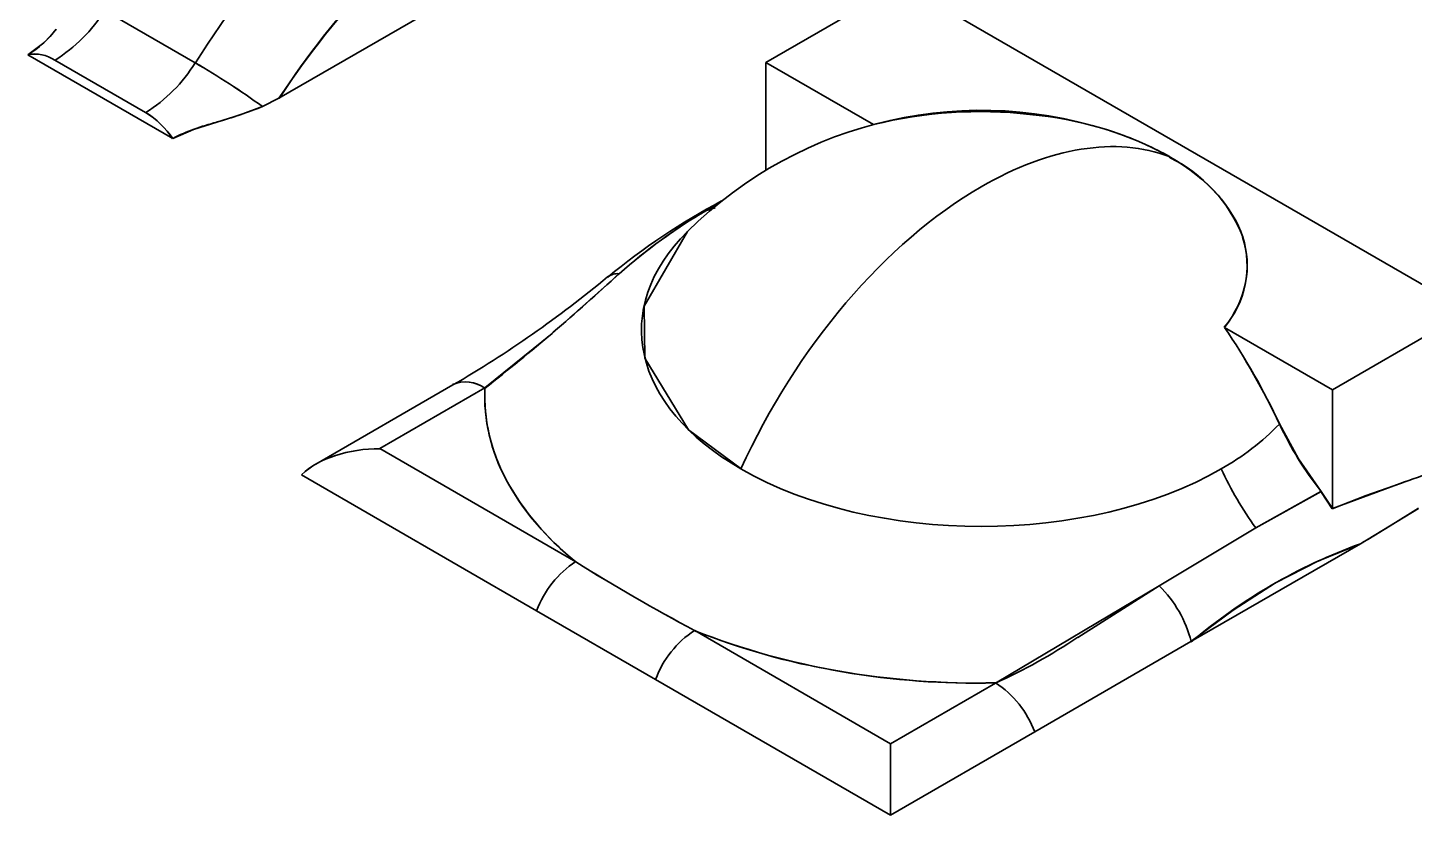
# Model space of a CAD drawing. Extents: x 146 to 1134, y 78 to 926.
# Drawn here: x 802.675 to 804.839, y 851.882 to 853.11 of the extents above; entities that cross this region are included whole.
import ezdxf

# ---------------------------------------------------------------- set-up
doc = ezdxf.new("R2010")
doc.units = 0

msp = doc.modelspace()

# ---------------------------------------------------------------- linework, layer by layer
at = {"color": 7, "lineweight": 35, "ltscale": 0.040824}
msp.add_line((804.7111, 852.5452), (806.1252, 853.3617), dxfattribs=at)
msp.add_line((804.7111, 852.5452), (806.1252, 853.3617), dxfattribs=at)
at = {"color": 7, "lineweight": 35, "ltscale": 0.011946}
msp.add_line((803.0671, 852.9996), (803.4809, 853.2385), dxfattribs=at)
msp.add_line((803.0671, 852.9996), (803.4809, 853.2385), dxfattribs=at)
at = {"color": 7, "lineweight": 35, "ltscale": 0.006736}
msp.add_line((804.0605, 853.1902), (803.8271, 853.0555), dxfattribs=at)
msp.add_line((804.0605, 853.1902), (803.8271, 853.0555), dxfattribs=at)
at = {"color": 7, "lineweight": 35, "ltscale": 0.024494}
for p, q in [((804.9055, 852.6779), (804.0569, 853.1678)), ((804.0569, 853.1678), (804.9055, 852.6779))]:
    msp.add_line(p, q, dxfattribs=at)
at = {"color": 7, "lineweight": 35, "ltscale": 0.004083}
for p, q in [((802.7952, 853.1366), (802.9366, 853.0549)), ((802.7952, 853.1366), (802.9366, 853.0549)), ((802.7177, 853.0592), (802.8591, 852.9775)), ((802.8591, 852.9775), (802.7177, 853.0592))]:
    msp.add_line(p, q, dxfattribs=at)
at = {"color": 7, "lineweight": 35, "ltscale": 0.000717801}
msp.add_line((802.72, 853.1071), (802.7003, 853.0862), dxfattribs=at)
at = {"color": 7, "lineweight": 35, "ltscale": 0.000781251}
msp.add_line((802.7003, 853.0862), (802.6753, 853.0674), dxfattribs=at)
at = {"color": 7, "lineweight": 35, "ltscale": 0.006532}
for p, q in [((802.6753, 853.0674), (802.9016, 852.9367)), ((802.9016, 852.9367), (802.6753, 853.0674))]:
    msp.add_line(p, q, dxfattribs=at)
at = {"color": 7, "lineweight": 35, "ltscale": 0.004205}
for p, q in [((803.8271, 853.0555), (803.8271, 852.8873)), ((803.8271, 852.8873), (803.8271, 853.0555))]:
    msp.add_line(p, q, dxfattribs=at)
at = {"color": 7, "lineweight": 35, "ltscale": 0.004852}
for p, q in [((803.8271, 853.0555), (803.9952, 852.9585)), ((803.8271, 853.0555), (803.9952, 852.9585)), ((804.543, 852.6423), (804.7111, 852.5452)), ((804.543, 852.6423), (804.7111, 852.5452))]:
    msp.add_line(p, q, dxfattribs=at)
at = {"color": 7, "lineweight": 35, "ltscale": 0.000923671}
msp.add_line((803.0068, 852.9738), (803.0414, 852.9867), dxfattribs=at)
at = {"color": 7, "lineweight": 35, "ltscale": 0.000719246}
msp.add_line((803.0414, 852.9867), (803.0671, 852.9996), dxfattribs=at)
msp.add_line((803.0414, 852.9867), (803.0671, 852.9996), dxfattribs=at)
at = {"color": 7, "lineweight": 35, "ltscale": 0.000949769}
msp.add_line((802.9341, 852.9512), (802.9703, 852.9625), dxfattribs=at)
at = {"color": 7, "lineweight": 35, "ltscale": 0.000953235}
msp.add_line((802.9703, 852.9625), (803.0068, 852.9738), dxfattribs=at)
at = {"color": 7, "lineweight": 35, "ltscale": 0.00089007}
msp.add_line((802.9016, 852.9367), (802.9341, 852.9512), dxfattribs=at)
at = {"color": 7, "lineweight": 35, "ltscale": 0.000488496}
msp.add_line((803.7344, 852.8247), (803.7515, 852.8343), dxfattribs=at)
at = {"color": 7, "lineweight": 35, "ltscale": 0.000486267}
msp.add_line((803.7346, 852.825), (803.7516, 852.8344), dxfattribs=at)
at = {"color": 7, "lineweight": 35, "ltscale": 0.000357997}
msp.add_line((803.7344, 852.8247), (803.7482, 852.8286), dxfattribs=at)
at = {"color": 7, "lineweight": 35, "ltscale": 0.000204285}
msp.add_line((803.7424, 852.8267), (803.7344, 852.8247), dxfattribs=at)
at = {"color": 7, "lineweight": 35, "ltscale": 0.003509}
msp.add_line((803.4934, 852.633), (803.5984, 852.7261), dxfattribs=at)
at = {"color": 7, "lineweight": 35, "ltscale": 0.003371}
msp.add_line((803.3887, 852.548), (803.4934, 852.633), dxfattribs=at)
at = {"color": 7, "lineweight": 35, "ltscale": 0.006175}
msp.add_line((803.3387, 852.553), (803.1249, 852.4294), dxfattribs=at)
at = {"color": 7, "lineweight": 35, "ltscale": 0.004731}
for p, q in [((803.3887, 852.548), (803.2249, 852.4534)), ((803.2249, 852.4534), (803.3887, 852.548))]:
    msp.add_line(p, q, dxfattribs=at)
at = {"color": 7, "lineweight": 35, "ltscale": 0.004631}
for p, q in [((804.7111, 852.36), (804.7111, 852.5452)), ((804.7111, 852.5452), (804.7111, 852.36))]:
    msp.add_line(p, q, dxfattribs=at)
at = {"color": 7, "lineweight": 35, "ltscale": 0.001551}
msp.add_line((804.6285, 852.4919), (804.6581, 852.4373), dxfattribs=at)
at = {"color": 7, "lineweight": 35, "ltscale": 0.008821}
for p, q in [((803.2249, 852.4534), (803.5304, 852.2769)), ((803.5304, 852.2769), (803.2249, 852.4534))]:
    msp.add_line(p, q, dxfattribs=at)
at = {"color": 7, "lineweight": 35, "ltscale": 0.001544}
msp.add_line((804.6581, 852.4373), (804.6936, 852.3868), dxfattribs=at)
at = {"color": 7, "lineweight": 35, "ltscale": 0.010589}
for p, q in [((803.1024, 852.4125), (803.4692, 852.2007)), ((803.1024, 852.4125), (803.4692, 852.2007)), ((803.6548, 852.0936), (804.0216, 851.8818)), ((803.6548, 852.0936), (804.0216, 851.8818))]:
    msp.add_line(p, q, dxfattribs=at)
at = {"color": 7, "lineweight": 35, "ltscale": 0.002822}
msp.add_line((804.817, 852.399), (804.7111, 852.36), dxfattribs=at)
at = {"color": 7, "lineweight": 35, "ltscale": 0.001411}
msp.add_line((804.8172, 852.3991), (804.764, 852.3801), dxfattribs=at)
at = {"color": 7, "lineweight": 35, "ltscale": 0.00292}
msp.add_line((804.6936, 852.3868), (804.5916, 852.3298), dxfattribs=at)
at = {"color": 7, "lineweight": 35, "ltscale": 0.002899}
msp.add_line((804.6932, 852.3864), (804.5919, 852.33), dxfattribs=at)
at = {"color": 7, "lineweight": 35, "ltscale": 0.000799475}
for p, q in [((804.7106, 852.3596), (804.6932, 852.3864)), ((804.7111, 852.36), (804.6936, 852.3868))]:
    msp.add_line(p, q, dxfattribs=at)
at = {"color": 7, "lineweight": 35, "ltscale": 0.00143}
msp.add_line((804.764, 852.3801), (804.7106, 852.3596), dxfattribs=at)
at = {"color": 7, "lineweight": 35, "ltscale": 0.002654}
msp.add_line((804.7549, 852.3052), (804.8458, 852.3602), dxfattribs=at)
at = {"color": 7, "lineweight": 35, "ltscale": 0.001308}
msp.add_line((804.8014, 852.3328), (804.8458, 852.3604), dxfattribs=at)
at = {"color": 7, "lineweight": 35, "ltscale": 0.004396}
msp.add_line((804.5919, 852.33), (804.441, 852.2396), dxfattribs=at)
at = {"color": 7, "lineweight": 35, "ltscale": 0.004388}
msp.add_line((804.5916, 852.3298), (804.441, 852.2396), dxfattribs=at)
at = {"color": 7, "lineweight": 35, "ltscale": 0.000162776}
msp.add_line((804.7607, 852.3085), (804.7664, 852.3118), dxfattribs=at)
at = {"color": 7, "lineweight": 35, "ltscale": 0.001021}
msp.add_line((804.7664, 852.3118), (804.8014, 852.3328), dxfattribs=at)
at = {"color": 7, "lineweight": 35, "ltscale": 0.007637}
for p, q in [((804.4904, 852.1525), (804.7549, 852.3052)), ((804.7549, 852.3052), (804.4904, 852.1525))]:
    msp.add_line(p, q, dxfattribs=at)
at = {"color": 7, "lineweight": 35, "ltscale": 0.001791}
msp.add_line((804.6886, 852.2782), (804.7549, 852.3052), dxfattribs=at)
at = {"color": 7, "lineweight": 35, "ltscale": 0.000169585}
msp.add_line((804.7549, 852.3051), (804.7607, 852.3085), dxfattribs=at)
at = {"color": 7, "lineweight": 35, "ltscale": 0.001861}
msp.add_line((804.6224, 852.2442), (804.6886, 852.2782), dxfattribs=at)
at = {"color": 7, "lineweight": 35, "ltscale": 0.007427}
msp.add_line((804.441, 852.2396), (804.1855, 852.088), dxfattribs=at)
at = {"color": 7, "lineweight": 35, "ltscale": 0.003759}
msp.add_line((804.441, 852.2396), (804.314, 852.1592), dxfattribs=at)
at = {"color": 7, "lineweight": 35, "ltscale": 0.001964}
msp.add_line((804.5563, 852.2017), (804.6224, 852.2442), dxfattribs=at)
at = {"color": 7, "lineweight": 35, "ltscale": 0.005357}
msp.add_line((803.4692, 852.2007), (803.6548, 852.0936), dxfattribs=at)
msp.add_line((803.4692, 852.2007), (803.6548, 852.0936), dxfattribs=at)
at = {"color": 7, "lineweight": 35, "ltscale": 0.002057}
msp.add_line((804.4904, 852.1525), (804.5563, 852.2017), dxfattribs=at)
at = {"color": 7, "lineweight": 35, "ltscale": 0.008822}
for p, q in [((803.716, 852.1698), (804.0216, 851.9933)), ((804.0216, 851.9933), (803.716, 852.1698))]:
    msp.add_line(p, q, dxfattribs=at)
at = {"color": 7, "lineweight": 35, "ltscale": 0.007032}
msp.add_line((804.2468, 852.0118), (804.4904, 852.1525), dxfattribs=at)
msp.add_line((804.2468, 852.0118), (804.4904, 852.1525), dxfattribs=at)
at = {"color": 7, "lineweight": 35, "ltscale": 0.004733}
for p, q in [((804.0216, 851.9933), (804.1855, 852.088)), ((804.1855, 852.088), (804.0216, 851.9933))]:
    msp.add_line(p, q, dxfattribs=at)
at = {"color": 7, "lineweight": 35, "ltscale": 0.0065}
msp.add_line((804.0216, 851.8818), (804.2468, 852.0118), dxfattribs=at)
msp.add_line((804.0216, 851.8818), (804.2468, 852.0118), dxfattribs=at)
at = {"color": 7, "lineweight": 35, "ltscale": 0.001294}
for p, q in [((804.0216, 851.9933), (804.0216, 851.9416)), ((804.0216, 851.9416), (804.0216, 851.9933))]:
    msp.add_line(p, q, dxfattribs=at)
at = {"color": 7, "lineweight": 35, "ltscale": 0.001494}
for p, q in [((804.0216, 851.9416), (804.0216, 851.8818)), ((804.0216, 851.8818), (804.0216, 851.9416))]:
    msp.add_line(p, q, dxfattribs=at)
at = {"color": 7, "lineweight": 35}
msp.add_lwpolyline([(803.7047, 852.7918), (803.637, 852.6757), (803.6384, 852.5947), (803.7065, 852.4827), (803.7883, 852.4218)], dxfattribs=at)
for centre, radius, start, end in [((804.1899, 852.2697), 1.4785, 126.2823, 147.9291), ((804.1899, 852.2697), 1.4785, 126.2821, 147.9289), ((804.1717, 852.2806), 1.3176, 126.2038, 146.9383), ((804.2736, 852.1967), 1.4492, 136.5833, 146.3549), ((802.5912, 853.2621), 0.2393, 301.9398, 328.3961), ((802.5912, 853.2621), 0.2393, 301.9393, 328.3957), ((802.585, 853.2125), 0.171, 301.8773, 322.0052), ((802.6865, 853.0143), 0.0544, 55.1237, 101.9063), ((802.6862, 853.0128), 0.0558, 55.7786, 101.3004), ((802.7327, 853.1804), 0.2393, 301.9398, 328.3961), ((802.7327, 853.1804), 0.2393, 301.9393, 328.3957), ((802.2895, 851.9453), 1.2846, 54.1713, 59.7516), ((802.2897, 851.9455), 1.2843, 54.1709, 59.7524), ((802.8044, 853.5712), 0.6307, 285.248, 292.073), ((802.7893, 852.8632), 0.134, 33.2287, 58.601), ((802.7869, 852.8606), 0.1376, 33.5667, 58.2797), ((803.043, 852.6579), 0.3129, 103.4286, 116.9075), ((804.163, 852.3309), 0.65, 70.4176, 134.8387), ((804.1629, 852.2798), 0.6992, 83.7215, 103.878), ((804.1614, 852.291), 0.6879, 83.5089, 103.9851), ((804.1926, 852.4233), 0.5529, 61.4459, 85.1628), ((804.2286, 852.5086), 0.4606, 60.3123, 70.6951), ((804.353, 852.6967), 0.2351, 21.6463, 63.9373), ((804.2632, 851.8911), 1.0746, 118.0461, 129.4505), ((804.176, 852.074), 0.8711, 120.467, 131.5337), ((804.1802, 852.0704), 0.8765, 120.5669, 131.5829), ((804.4307, 852.7385), 0.1473, 319.3935, 17.6838), ((801.3784, 855.1141), 3.2601, 308.0751, 312.9114), ((803.5959, 852.6995), 0.0267, 84.5906, 126.3936), ((803.5959, 852.6993), 0.0269, 84.6528, 125.7452), ((802.4462, 854.088), 1.7759, 300.1674, 309.6721), ((803.6441, 852.0312), 1.0868, 25.0743, 34.2062), ((803.6403, 852.0291), 1.0913, 25.093, 34.1875), ((803.3586, 852.5074), 0.0501, 53.451, 113.8748), ((803.3586, 852.5073), 0.0502, 53.4879, 113.4648), ((803.6617, 852.5363), 0.2733, 177.5475, 208.503), ((804.3433, 852.7682), 0.3972, 299.301, 315.898), ((804.3433, 852.7682), 0.3972, 299.301, 315.898), ((805.1067, 852.7153), 0.5278, 205.0412, 218.4942), ((803.1927, 852.3146), 0.1334, 106.8134, 132.6988), ((803.1923, 852.3154), 0.1324, 106.713, 132.7967), ((803.2242, 852.2225), 0.2308, 89.8345, 107.6696), ((803.2229, 852.2301), 0.2232, 89.5102, 107.9563), ((805.0082, 852.6355), 0.5167, 204.4307, 216.2705), ((805.0082, 852.6355), 0.5167, 204.4307, 216.2704), ((804.4069, 853.6121), 1.2804, 288.6809, 293.7822), ((804.4059, 853.6163), 1.2847, 288.6737, 293.7452), ((803.7891, 852.6074), 0.4194, 208.7325, 231.9487), ((805.0478, 851.4953), 0.8611, 109.8871, 130.3076), ((803.6151, 852.1472), 0.1552, 123.1146, 159.8426), ((803.6151, 852.1472), 0.1552, 123.1185, 159.8434), ((805.1845, 854.9282), 3.125, 238.04, 241.9702), ((805.1578, 854.882), 3.0716, 238.006, 242.0045), ((804.3151, 852.1095), 0.1808, 13.7684, 45.9451), ((804.3151, 852.1095), 0.1808, 13.7684, 45.9451), ((803.8007, 852.04), 0.1552, 123.1185, 159.8434), ((803.8007, 852.04), 0.1552, 123.1146, 159.8426), ((804.1525, 853.2996), 1.2117, 248.8803, 271.5638), ((804.1184, 853.1728), 1.0808, 248.1383, 260.4577), ((803.8108, 852.9109), 0.9044, 294.4839, 303.8014), ((804.1614, 853.3922), 1.3044, 260.1936, 271.0581), ((804.1009, 851.9583), 0.1552, 20.1574, 56.8854), ((804.1009, 851.9583), 0.1552, 20.1566, 56.8815)]:
    msp.add_arc(centre, radius, start, end, dxfattribs=at)
for centre, major_axis, start_param, end_param in [((804.163, 852.3309), (-0.325, -0.5629), 3.233831, 3.926991), ((804.163, 852.3309), (-0.325, -0.5629), 3.233831, 3.926991), ((804.163, 852.7391), (0.4153, 0), 5.867296, 7.068583), ((804.163, 852.3309), (-0.325, -0.5629), 3.926991, 4.88035), ((804.163, 852.3309), (-0.325, -0.5629), 3.926991, 4.88035), ((804.163, 852.6382), (0.53, 0), 2.615506, 3.926991), ((804.163, 852.535), (0.7746, 0), 3.112548, 3.756738), ((804.163, 852.6382), (0.53, 0), 3.926991, 5.497787), ((804.163, 852.6382), (0.53, 0), 3.926991, 5.497787)]:
    msp.add_ellipse(centre, major_axis=major_axis, ratio=0.57735, start_param=start_param, end_param=end_param, dxfattribs=at)

doc.saveas('drawing.dxf')
